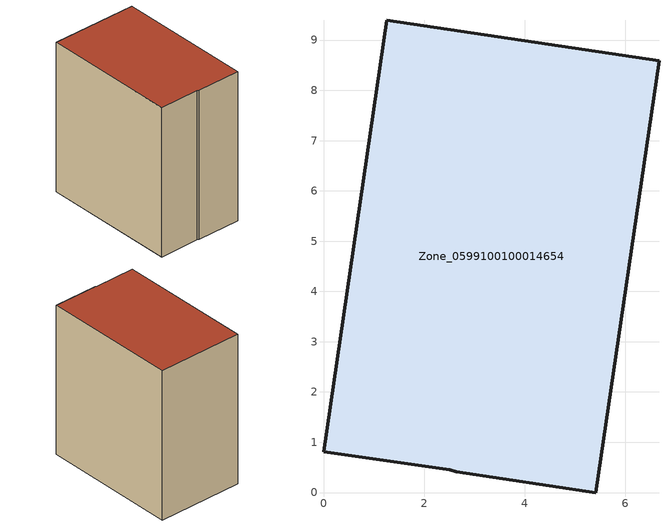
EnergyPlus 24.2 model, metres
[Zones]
Zone_0599100100014654
 floor ground (C_G): 5.41,0 2.64,0.41 2.51,0.46 0,0.81 1.26,9.39 6.67,8.59 z0
 wall outside (C_F): 5.41,0 6.67,8.59 1.26,9.39 0,0.81 2.51,0.46 2.64,0.41 5.41,0 z0:9.63
 roof outside (C_R): 2.64,0.41 5.41,0 6.67,8.59 1.26,9.39 0,0.81 2.51,0.46 z9.63
[BUILDING]
Pand.0599100100014654: North Axis=0; Terrain=City; Loads Convergence Tolerance Value=0.04; Temperature Convergence Tolerance Value=0.4; Solar Distribution=FullExterior; Maximum Number of Warmup Days=25; Minimum Number of Warmup Days=1
[Site:Location]
Rotterdam.The.Hague.AP_ZH_NLD Design_Conditions: Latitude=51.96; Longitude=4.45; Time Zone=1; Elevation=-4.5
[SITE:GROUNDTEMPERATURE:BUILDINGSURFACE]
18, 18, 18, 18, 18, 18, 18, 18, 18, 18, 18, 18
[MATERIAL] Thermal Absorptance=0.9; Solar Absorptance=0.7; Visible Absorptance=0.7
Name | Roughness | Thickness | Conductivity | Density | Specific Heat
G.TC.2015-2018 | MediumSmooth | 0.15 | 0.0428571 | 540 | 1210
F.TC.2015-2018 | Rough | 0.3 | 0.0666667 | 1920 | 840
R.TC.2015-2018 | MediumRough | 0.2 | 0.0333333 | 1500 | 1000
[CONSTRUCTION]
C_G: G.TC.2015-2018
C_F: F.TC.2015-2018
C_R: R.TC.2015-2018
[ZONE]
Zone_0599100100014654: Type=1; Multiplier=1; Ceiling Height=Autocalculate; Volume=Autocalculate; Floor Area=autocalculate; Part of Total Floor Area=Yes
[ZONEINFILTRATION:DESIGNFLOWRATE]
Infil_Zone_0599100100014654: Zone or ZoneList or Space or SpaceList=Zone_0599100100014654; Schedule=AlwaysOn; Design Flow Rate Calculation Method=Flow/Area; Flow Rate per Floor Area=0.0015; Constant Term Coefficient=1; Temperature Term Coefficient=0; Velocity Term Coefficient=0; Velocity Squared Term Coefficient=0
[HVACTEMPLATE:ZONE:IDEALLOADSAIRSYSTEM]
Zone_0599100100014654: Maximum Heating Supply Air Temperature=50; Minimum Cooling Supply Air Temperature=13; Maximum Heating Supply Air Humidity Ratio=0.0156; Minimum Cooling Supply Air Humidity Ratio=0.0077; Heating Limit=NoLimit; Cooling Limit=NoLimit; Dehumidification Control Type=ConstantSensibleHeatRatio; Cooling Sensible Heat Ratio=0.7; Dehumidification Setpoint=60; Humidification Control Type=None; Humidification Setpoint=30; Outdoor Air Method=None; Outdoor Air Flow Rate per Person=0.00944; Outdoor Air Flow Rate per Zone Floor Area=0; Outdoor Air Flow Rate per Zone=0; Demand Controlled Ventilation Type=None; Outdoor Air Economizer Type=NoEconomizer; Heat Recovery Type=None; Sensible Heat Recovery Effectiveness=0.7; Latent Heat Recovery Effectiveness=0.65
[ZONECONTROL:THERMOSTAT]
ThermostatControl_Zone_0599100100014654: Zone or ZoneList=Zone_0599100100014654; Control Type Schedule=DualSetpointControlType; Control 1=Thermostat_Zone_0599100100014654; Temperature Difference Between Cutout And Setpoint=0
[THERMOSTATSETPOINT:DUALSETPOINT]
Thermostat_Zone_0599100100014654: Heating Setpoint Temperature Schedule=HeatingSetpoint_Zone_0599100100014654; Cooling Setpoint Temperature Schedule=CoolingSetpoint_Zone_0599100100014654
[SCHEDULE:COMPACT]
HeatingSetpoint_Zone_0599100100014654: Through: 12/31, For: AllDays, Until: 24:00, 21
CoolingSetpoint_Zone_0599100100014654: Through: 12/31, For: AllDays, Until: 24:00, 24
DualSetpointControlType: Through: 12/31, For: AllDays, Until: 24:00, 4
AlwaysOn: Through: 12/31, For: AllDays, Until: 24:00, 1
